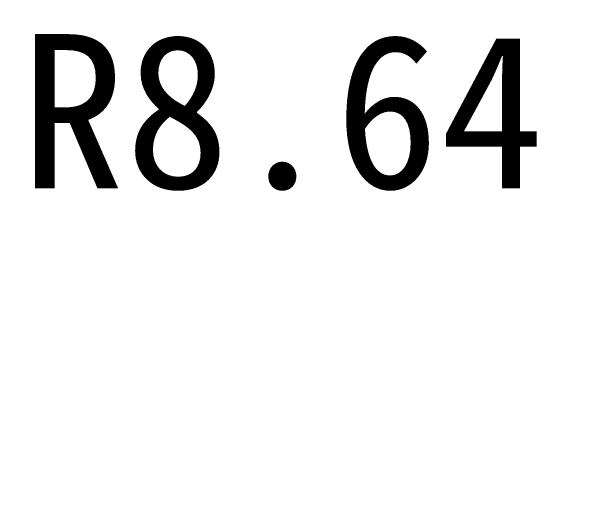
# Model space of a CAD drawing. Header units: inches. Extents: x -850 to 339, y -315 to 884.
# Drawn here: x -50.26 to -31.88, y -188.99 to -172.73 of the extents above; entities that cross this region are included whole.
import ezdxf

# ---------------------------------------------------------------- set-up
doc = ezdxf.new("R2010")
doc.units = ezdxf.units.IN
doc.header["$MEASUREMENT"] = 0
doc.dimstyles.get("Standard").update_dxf_attribs({"dimtxt": 5, "dimasz": 0.18, "dimexe": 0.18, "dimexo": 0.0625, "dimgap": 0.09, "dimtad": 0, "dimtih": 1, "dimtoh": 1, "dimzin": 0, "dimdsep": 46, "dimtxsty": 'Standard', "dimcen": 0.09, "dimclrt": 3, "dimadec": 0, "dimazin": 0, "dimtfac": 1, "dimtofl": 0, "dimtmove": 0, "dimatfit": 3, "dimfxl": 0, "dimtolj": 1, "dimtzin": 0, "dimarcsym": 0})

# ---------------------------------------------------------------- blocks, each defined once
blk = doc.blocks.new('*D107')
at = {"color": 0, "lineweight": -2}
for p, q in [((-31.375, -176.008), (-31.195, -176.008)), ((-31.195, -176.008), (-9.524, -185.395)), ((-1.434, -188.99), (-1.434, -188.81)), ((-1.524, -188.9), (-1.344, -188.9))]:
    blk.add_line(p, q, dxfattribs=at)
at = {"color": 0}
blk.add_solid([(-9.512, -185.368), (-9.536, -185.423), (-9.359, -185.467)], dxfattribs=at)
at = {"layer": 'Defpoints', "color": 0}
for p in [(-9.359, -185.467, 15), (-1.434, -188.9, 15)]:
    blk.add_point(p, dxfattribs=at)
at = {"color": 3, "insert": (-41.465, -176.008), "char_height": 5, "attachment_point": 5}
blk.add_mtext('\\A1;R8.64', dxfattribs=at)

msp = doc.modelspace()

# ---------------------------------------------------------------- dimensions: what is measured, and where the dimension line sits
at = {"color": 1}
dim = msp.add_radius_dim(center=(-1.434, -188.9, 15), mpoint=(-9.359, -185.467, 15), dimstyle='Standard', dxfattribs=at)
dim.commit()
dim.dimension.update_dxf_attribs({"geometry": '*D107', "text_midpoint": (-41.465, -176.008), "dimtype": 164})

doc.saveas('drawing.dxf')
